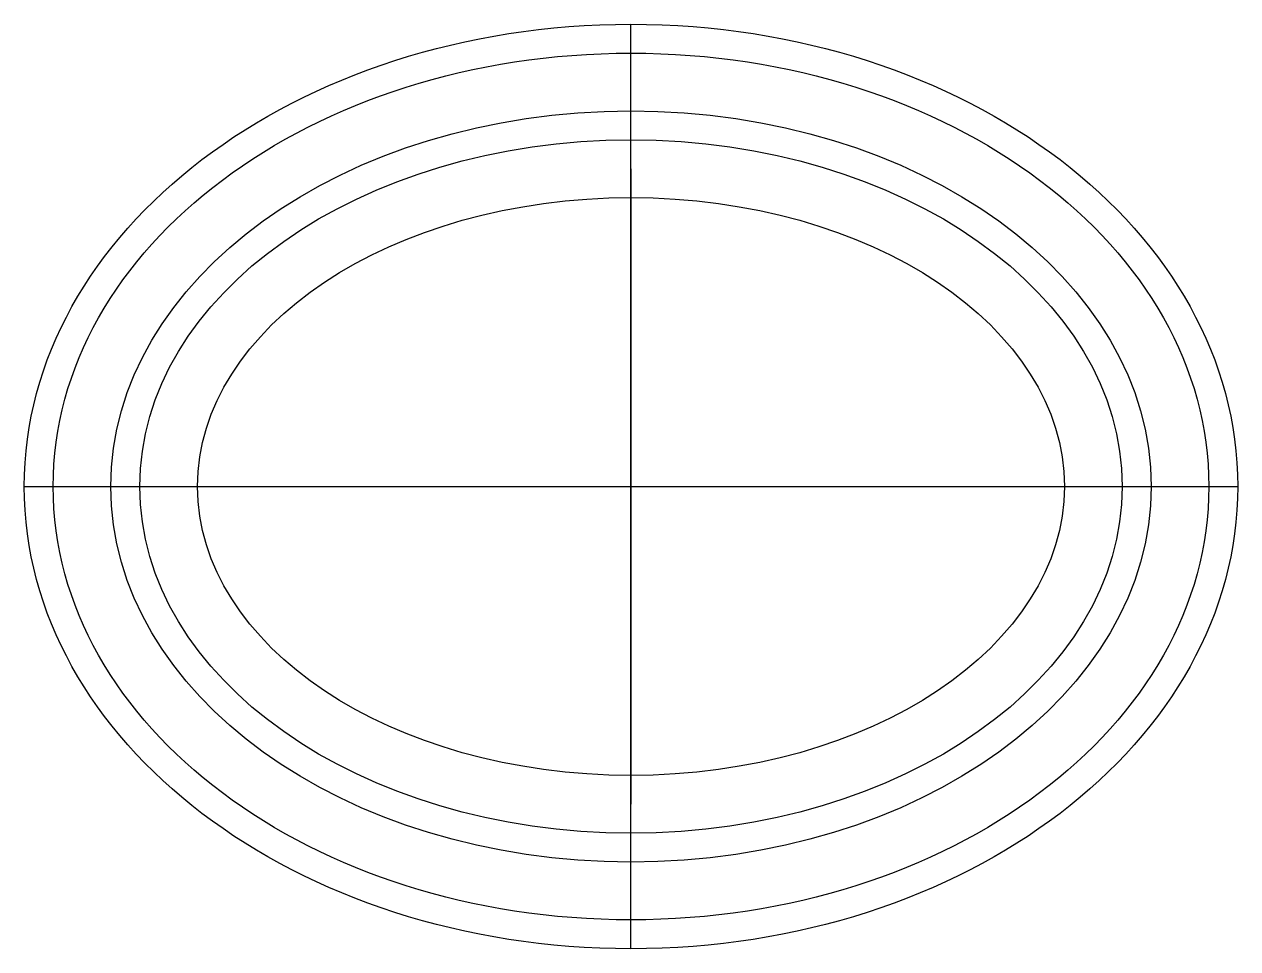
# Model space of a CAD drawing. Header units: millimetres. Extents: x 14.5 to 35.5, y -8 to 8.
import ezdxf

# ---------------------------------------------------------------- set-up
doc = ezdxf.new("R2010")
doc.units = ezdxf.units.MM
doc.layers.get('0').update_dxf_attribs({"linetype": 'CONTINUOUS'})

msp = doc.modelspace()

# ---------------------------------------------------------------- linework, layer by layer
for p, q in [((25, -8), (25, 8)), ((25, -8, 13), (25, 8, 13)), ((25, -7.5), (25, 7.5)), ((25, -7.5, 13), (25, 7.5, 13)), ((25, -6.5, 17), (25, 6.5, 17)), ((25, -6, 17), (25, 6, 17)), ((25, 5.5, 20), (25, -5.5, 20)), ((25, -5, 20), (25, 5, 20)), ((14.5, 0), (35.5, 0)), ((14.5, 0, 13), (35.5, 0, 13)), ((15, 0), (35, 0)), ((15, 0, 13), (35, 0, 13)), ((16, 0, 17), (34, 0, 17)), ((16.5, 0, 17), (33.5, 0, 17)), ((17, 0, 20), (33, 0, 20)), ((17.5, 0, 20), (32.5, 0, 20))]:
    msp.add_line(p, q)
for centre, major_axis, ratio in [((25, 0), (10.5, 0), 0.761905), ((25, 0, 13), (10.5, 0), 0.761905), ((25, 0), (10, 0), 0.75), ((25, 0, 13), (10, 0), 0.75), ((25, 0, 17), (9, 0), 0.722222), ((25, 0, 17), (8.5, 0), 0.705882), ((25, 0, 20), (7.5, 0), 0.666667)]:
    msp.add_ellipse(centre, major_axis=major_axis, ratio=ratio)
msp.add_ellipse((25, 0, 20), major_axis=(8, 0), ratio=0.6875, start_param=0, end_param=0)

doc.saveas('drawing.dxf')
